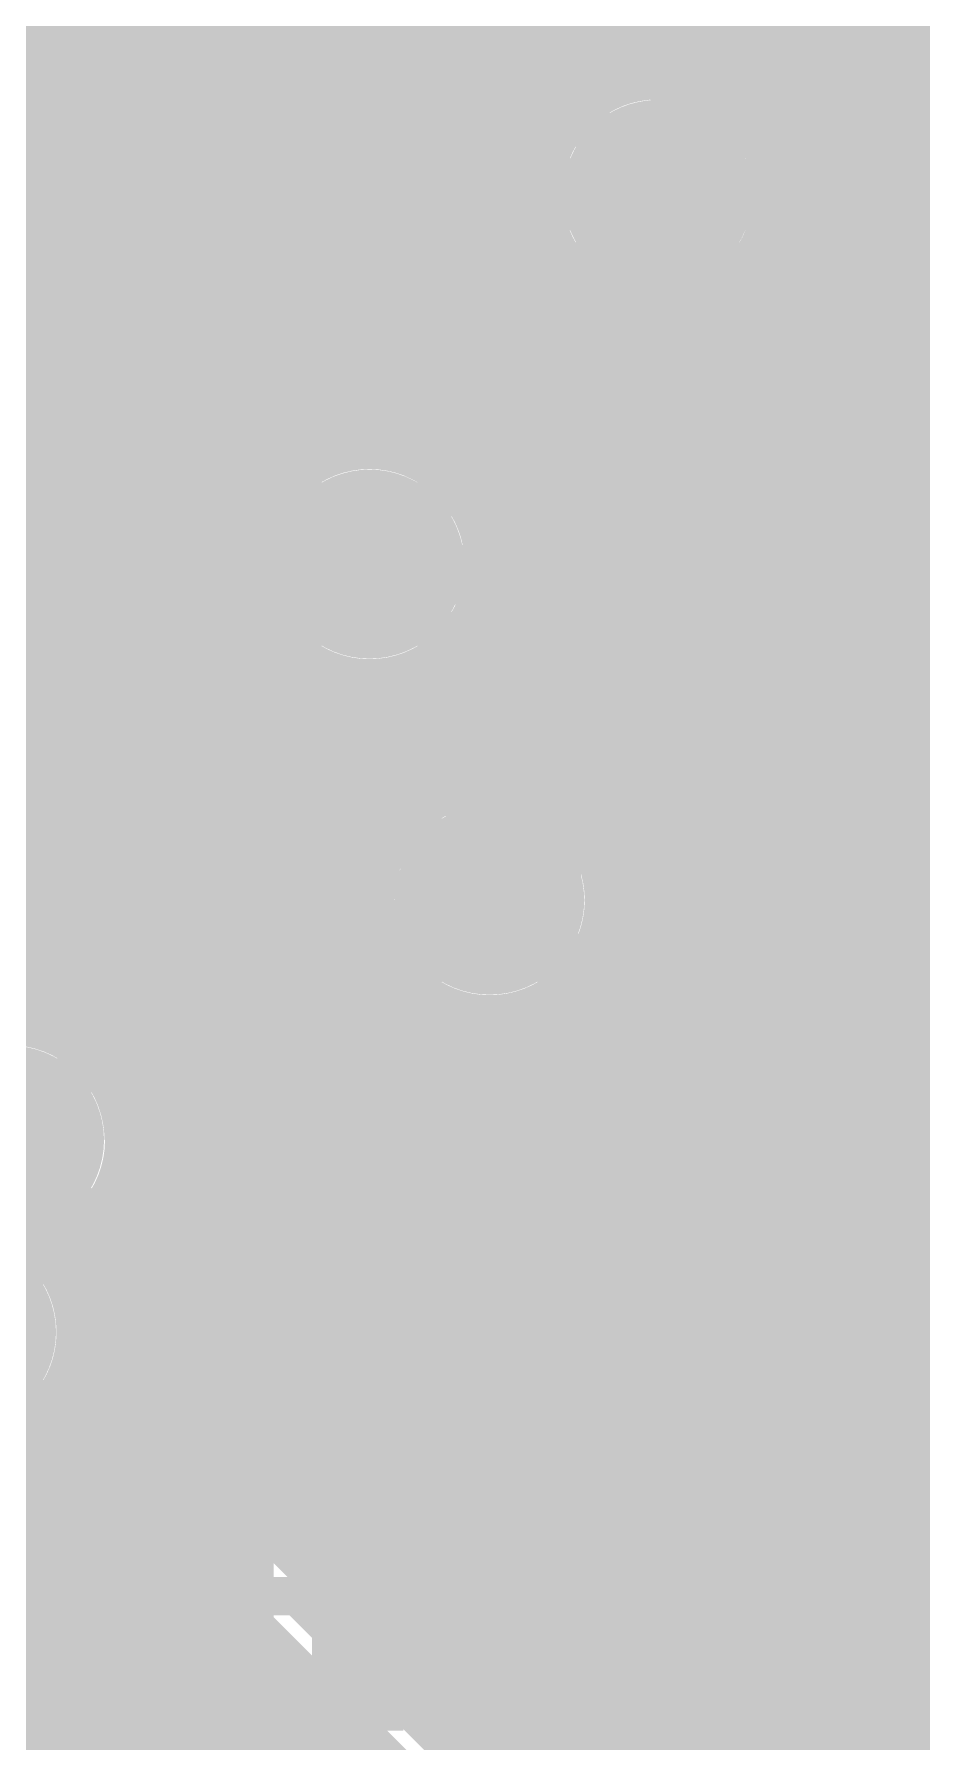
# Model space of a CAD drawing. Extents: x -4 to 136, y -50 to 40.
# Drawn here: x 66.81 to 71.5, y 1.26 to 10.3 of the extents above; entities that cross this region are included whole.
import ezdxf

# ---------------------------------------------------------------- set-up
doc = ezdxf.new("R2010")
doc.units = 0
doc.header["$MEASUREMENT"] = 0
doc.layers.get('0').update_dxf_attribs({"linetype": 'CONTINUOUS'})
for name, color, linetype in [('25-335-0_BOT', 7, 'CONTINUOUS'), ('25-335-0_DRD', 7, 'CONTINUOUS'), ('25-335-0_GND', 6, 'CONTINUOUS'), ('25-335-0_IN1', 4, 'CONTINUOUS'), ('25-335-0_SMT', 5, 'CONTINUOUS'), ('25-335-0_SPT', 10, 'CONTINUOUS'), ('25-335-0_SST', 9, 'CONTINUOUS'), ('25-335-0_TOP', 12, 'CONTINUOUS'), ('THRUHOLE_TAP', 15, 'CONTINUOUS')]:
    doc.layers.add(name, color=color, linetype=linetype)

# ---------------------------------------------------------------- blocks, each defined once
blk = doc.blocks.new('ROUND_40')
at = {"const_width": 0.29972}
blk.add_lwpolyline([(-0.14986, 0, 1), (0.14986, 0, 1)], format="xyb", close=True, dxfattribs=at)
blk = doc.blocks.new('ROUND_60')
at = {"const_width": 0.50038}
blk.add_lwpolyline([(-0.25019, 0, 1), (0.25019, 0, 1)], format="xyb", close=True, dxfattribs=at)
blk = doc.blocks.new('ROUND_62')
at = {"const_width": 0.50038}
blk.add_lwpolyline([(-0.25019, 0, 1), (0.25019, 0, 1)], format="xyb", close=True, dxfattribs=at)
blk = doc.blocks.new('ROUND_63')
at = {"const_width": 0.0635}
blk.add_lwpolyline([(-0.03175, 0, 1), (0.03175, 0, 1)], format="xyb", close=True, dxfattribs=at)
blk = doc.blocks.new('RECTANGLE_2')
blk.add_solid([(0.4826, 0.4064), (0.4826, -0.4064), (-0.4826, 0.4064), (-0.4826, -0.4064)])
blk = doc.blocks.new('RECTANGLE_17')
blk.add_solid([(0.508, 0.635), (0.508, -0.635), (-0.508, 0.635), (-0.508, -0.635)])
blk = doc.blocks.new('ROUND_23')
at = {"const_width": 0.10033}
blk.add_lwpolyline([(-0.050164, 0, 1), (0.050164, 0, 1)], format="xyb", close=True, dxfattribs=at)

msp = doc.modelspace()

# ---------------------------------------------------------------- linework, layer by layer
at = {"layer": '25-335-0_BOT'}
for points, const_width in [([(70.104, 9.4488), (70.485, 9.8298), (70.485, 24.13)], 0.381), ([(67.8942, 17.9832), (67.8942, 2.5654)], 0.254), ([(68.1228, 17.9832), (68.1228, 7.9248)], 0.254), ([(68.3514, 17.9832), (68.3514, 8.07974)], 0.254), ([(68.58, 17.9832), (68.58, 8.12292)], 0.254), ([(69.9516, 17.82826), (69.9516, 10.0584)], 0.254), ([(69.9643, 17.83334), (69.9643, 10.06348)], 0.254), ([(66.7512, 15.16126), (66.7512, 5.06984)], 0.254), ([(67.6656, 15.2146), (67.6656, 2.794)], 0.254), ([(66.9798, 15.0241), (66.9798, 4.99618)], 0.254), ([(67.2084, 14.99108), (67.2084, 4.78028)], 0.254), ([(67.437, 15.04442), (67.437, 3.0226)], 0.254), ([(71.0057, 14.02334), (71.0057, 9.8298)], 0.254), ([(71.0946, 13.99286), (71.0946, -0.09398)], 0.254), ([(71.3232, 13.91666), (71.3232, -2.7813)], 0.254), ([(71.5518, 13.68806), (71.5518, -2.7813)], 0.254), ([(69.215, 5.715), (69.215, 11.557)], 0.2032), ([(69.723, 11.18362), (69.723, 9.94918)], 0.254), ([(68.7832, 11.09726), (68.7832, 8.0899)], 0.254), ([(69.6468, 11.09726), (69.6468, 9.8806)], 0.254), ([(68.7832, 10.3886), (63.9826, 10.3886)], 0.254), ([(69.9643, 10.3886), (69.6468, 10.3886)], 0.254), ([(73.2282, 10.3886), (71.0057, 10.3886)], 0.254), ([(68.7832, 10.16), (63.87338, 10.16)], 0.254), ([(69.9643, 10.16), (69.6468, 10.16)], 0.254), ([(73.2282, 10.16), (71.0057, 10.16)], 0.254), ([(68.7832, 9.9314), (63.53048, 9.9314)], 0.254), ([(69.6976, 9.9314), (69.6468, 9.9314)], 0.254), ([(73.2282, 9.9314), (71.0057, 9.9314)], 0.254), ([(68.7832, 9.7028), (61.96584, 9.7028)], 0.254), ([(73.2282, 9.7028), (70.99046, 9.7028)], 0.254), ([(68.7832, 9.4742), (63.1698, 9.4742)], 0.254), ([(70.8533, 9.4615), (70.72122, 9.33196)], 0.254), ([(70.866, 9.4742), (70.866, 0.24638)], 0.254), ([(73.2282, 9.4742), (70.866, 9.4742)], 0.254), ([(68.7832, 9.2456), (63.32474, 9.2456)], 0.254), ([(73.2282, 9.2456), (70.7009, 9.2456)], 0.254), ([(70.6374, 9.11352), (70.6374, 0.3556)], 0.254), ([(68.7832, 9.017), (63.36792, 9.017)], 0.254), ([(69.6468, 9.01446), (69.6468, 6.1722)], 0.254), ([(73.2282, 9.017), (70.5612, 9.017)], 0.254), ([(69.723, 8.94588), (69.723, 6.08584)], 0.254), ([(69.9516, 8.83666), (69.9516, 0.49784)], 0.254), ([(70.1802, 8.82396), (70.1802, 0.29718)], 0.254), ([(70.4088, 8.89762), (70.4088, 0.37084)], 0.254), ([(68.7832, 8.7884), (63.32474, 8.7884)], 0.254), ([(73.2282, 8.7884), (69.6468, 8.7884)], 0.254), ([(68.7832, 8.5598), (63.1698, 8.5598)], 0.254), ([(73.2282, 8.5598), (69.6468, 8.5598)], 0.254), ([(68.7832, 8.3312), (60.2488, 8.3312)], 0.254), ([(73.2282, 8.3312), (69.6468, 8.3312)], 0.254), ([(68.41998, 8.1026), (60.2488, 8.1026)], 0.254), ([(68.7832, 8.1026), (68.73748, 8.1026)], 0.254), ([(73.2282, 8.1026), (69.6468, 8.1026)], 0.254), ([(68.07708, 7.874), (60.2488, 7.874)], 0.254), ([(73.2282, 7.874), (69.6468, 7.874)], 0.254), ([(67.96786, 7.6454), (60.2488, 7.6454)], 0.254), ([(73.2282, 7.6454), (69.6468, 7.6454)], 0.254), ([(67.95516, 7.4168), (60.3758, 7.4168)], 0.254), ([(73.2282, 7.4168), (69.6468, 7.4168)], 0.254), ([(68.02882, 7.1882), (60.6044, 7.1882)], 0.254), ([(73.2282, 7.1882), (69.6468, 7.1882)], 0.254), ([(68.1228, 7.05866), (68.1228, 2.3368)], 0.254), ([(68.24472, 6.9596), (60.81776, 6.9596)], 0.254), ([(73.2282, 6.9596), (69.6468, 6.9596)], 0.254), ([(68.3514, 6.90626), (68.3514, 2.1082)], 0.254), ([(68.58, 6.86308), (68.58, 1.8796)], 0.254), ([(68.7832, 6.8961), (68.7832, 6.1722)], 0.254), ([(68.7832, 6.731), (60.8838, 6.731)], 0.254), ([(73.08342, 6.731), (69.6468, 6.731)], 0.254), ([(68.7832, 6.5024), (64.47028, 6.5024)], 0.254), ([(73.03008, 6.5024), (69.6468, 6.5024)], 0.254), ([(68.7832, 6.2738), (64.68618, 6.2738)], 0.254), ([(73.0631, 6.2738), (69.6468, 6.2738)], 0.254), ([(68.67906, 6.0452), (64.75984, 6.0452)], 0.254), ([(73.20026, 6.0452), (69.75094, 6.0452)], 0.254), ([(68.5927, 5.8166), (64.7446, 5.8166)], 0.254), ([(73.8632, 5.8166), (69.8373, 5.8166)], 0.254), ([(68.59778, 5.588), (64.63538, 5.588)], 0.254), ([(73.8632, 5.588), (69.83222, 5.588)], 0.254), ([(68.6943, 5.3594), (64.29248, 5.3594)], 0.254), ([(69.723, 5.34162), (69.723, 0.7366)], 0.254), ([(73.8632, 5.3594), (69.7357, 5.3594)], 0.254), ([(68.8086, 5.2324), (68.8086, 1.651)], 0.254), ([(68.97878, 5.1308), (63.5508, 5.1308)], 0.254), ([(73.8632, 5.1308), (69.45122, 5.1308)], 0.254), ([(69.4944, 5.15112), (69.4944, 0.9652)], 0.254), ([(69.0372, 5.11048), (69.0372, 1.4224)], 0.254), ([(69.2658, 5.08762), (69.2658, 1.1938)], 0.254), ([(73.8632, 4.9022), (67.1068, 4.9022)], 0.254), ([(73.7743, 4.6736), (67.26174, 4.6736)], 0.254), ([(73.67778, 4.445), (67.30492, 4.445)], 0.254), ([(73.6727, 4.2164), (67.26174, 4.2164)], 0.254), ([(67.2084, 4.10972), (67.2084, 3.2512)], 0.254), ([(73.75906, 3.9878), (67.1068, 3.9878)], 0.254), ([(66.9798, 3.89382), (66.9798, 3.71856)], 0.254), ([(74.0029, 3.7592), (66.95694, 3.7592)], 0.254), ([(76.43876, 3.5306), (67.0433, 3.5306)], 0.254), ([(66.421, 3.429), (69.596, 0.254), (69.596, -1.524)], 0.2032), ([(67.05092, 3.40868), (69.89572, 0.56388)], 0.254), ([(76.25842, 3.302), (67.1576, 3.302)], 0.254), ([(76.14158, 3.0734), (67.3862, 3.0734)], 0.254), ([(66.43878, 2.79908), (68.55206, 0.6858)], 0.254), ([(76.073, 2.8448), (67.6148, 2.8448)], 0.254), ([(76.04252, 2.6162), (67.8434, 2.6162)], 0.254), ([(66.7512, 2.48666), (66.7512, 0.6858)], 0.254), ([(66.85026, 2.3876), (66.3067, 2.3876)], 0.254), ([(76.0476, 2.3876), (68.072, 2.3876)], 0.254), ([(66.9798, 2.25806), (66.9798, 0.6858)], 0.254), ([(67.07886, 2.159), (66.40322, 2.159)], 0.254), ([(76.09078, 2.159), (68.3006, 2.159)], 0.254), ([(67.2084, 2.02946), (67.2084, 0.6858)], 0.254), ([(67.30746, 1.9304), (66.4083, 1.9304)], 0.254), ([(76.17714, 1.9304), (68.5292, 1.9304)], 0.254), ([(67.437, 1.80086), (67.437, 0.6858)], 0.254), ([(67.53606, 1.7018), (66.32194, 1.7018)], 0.254), ([(76.31176, 1.7018), (68.7578, 1.7018)], 0.254), ([(67.6656, 1.57226), (67.6656, 0.6858)], 0.254), ([(67.76466, 1.4732), (66.07556, 1.4732)], 0.254), ([(76.5175, 1.4732), (68.9864, 1.4732)], 0.254), ([(67.8942, 1.34366), (67.8942, 0.6858)], 0.254), ([(67.99326, 1.2446), (63.52286, 1.2446)], 0.254), ([(76.86294, 1.2446), (69.215, 1.2446)], 0.254)]:
    msp.add_lwpolyline(points, dxfattribs=dict(at, const_width=const_width))
at = {"layer": '25-335-0_BOT', "const_width": 0.254}
for points in [[(69.9643, 10.06348, 0.1487031), (69.64572, 9.88162)], [(70.8533, 9.4615, 0.1989124), (71.00585, 9.8298)], [(70.8533, 9.4615, 0.1989124), (71.00585, 9.8298)], [(70.104, 8.81888, 0.3604217), (70.72122, 9.33196)], [(69.6468, 9.01446, 0.2055834), (70.104, 8.81818)], [(68.58, 8.12292, 0.4142136), (67.95008, 7.493)], [(68.7832, 8.0899, 0.0822145), (68.58, 8.12354)], [(67.95008, 7.493, 0.4142136), (68.58, 6.86308)], [(68.58, 6.86308, 0.082214), (68.783, 6.89668)], [(68.7832, 6.1722, 0.2063465), (68.58613, 5.715)], [(69.84492, 5.715, 0.2063464), (69.64752, 6.17296)], [(68.58508, 5.715, 0.4142136), (69.215, 5.08508)], [(69.215, 5.08508, 0.4142136), (69.84492, 5.715)], [(67.30492, 4.445, 0.4142136), (66.675, 5.07492)], [(66.88836, 3.85064, 0.316514), (67.30746, 4.445)], [(67.05092, 3.429, 0.1855917), (66.88871, 3.85096)]]:
    msp.add_lwpolyline(points, format="xyb", dxfattribs=at)
at = {"layer": '25-335-0_DRD', "const_width": 0.254}
for points in [[(69.469, 10.0838), (69.469, 8.8138)], [(70.739, 10.0838), (69.469, 10.0838)], [(70.739, 10.0838), (69.469, 8.8138)], [(70.739, 8.8138), (69.469, 10.0838)], [(70.739, 8.8138), (70.739, 10.0838)], [(69.469, 8.8138), (70.739, 8.8138)], [(67.945, 8.128), (67.945, 6.858)], [(69.215, 8.128), (67.945, 8.128)], [(69.215, 8.128), (67.945, 6.858)], [(69.215, 6.858), (67.945, 8.128)], [(69.215, 6.858), (69.215, 8.128)], [(67.945, 6.858), (67.945, 5.588)], [(69.215, 6.858), (67.945, 6.858)], [(69.215, 6.858), (67.945, 5.588)], [(69.215, 5.588), (67.945, 6.858)], [(67.945, 6.858), (69.215, 6.858)], [(67.945, 6.858), (67.945, 5.588)], [(69.215, 6.858), (67.945, 6.858)], [(69.215, 6.858), (67.945, 5.588)], [(69.215, 5.588), (67.945, 6.858)], [(69.215, 5.588), (69.215, 6.858)], [(69.215, 5.588), (69.215, 6.858)], [(68.58, 6.35), (68.58, 5.08)], [(69.85, 6.35), (68.58, 6.35)], [(69.85, 6.35), (68.58, 5.08)], [(69.85, 5.08), (68.58, 6.35)], [(69.85, 5.08), (69.85, 6.35)], [(67.945, 5.588), (69.215, 5.588)], [(67.945, 5.588), (69.215, 5.588)], [(67.31, 5.08), (66.04, 5.08)], [(67.31, 5.08), (66.04, 3.81)], [(67.31, 3.81), (66.04, 5.08)], [(67.31, 3.81), (67.31, 5.08)], [(68.58, 5.08), (69.85, 5.08)], [(67.056, 4.064), (65.786, 4.064)], [(67.056, 4.064), (65.786, 2.794)], [(67.056, 2.794), (65.786, 4.064)], [(67.056, 2.794), (67.056, 4.064)], [(66.04, 3.81), (67.31, 3.81)], [(65.786, 2.794), (67.056, 2.794)], [(70.104, 2.667), (70.104, 1.397)], [(71.374, 2.667), (70.104, 2.667)], [(71.374, 2.667), (70.104, 1.397)], [(71.374, 1.397), (70.104, 2.667)], [(71.374, 1.397), (71.374, 2.667)], [(70.104, 1.397), (71.374, 1.397)]]:
    msp.add_lwpolyline(points, dxfattribs=at)
at = {"layer": '25-335-0_IN1'}
for points, const_width in [([(66.7512, 12.0142), (66.7512, 9.9314)], 0.254), ([(66.9798, 12.0142), (66.9798, 9.7028)], 0.254), ([(67.2084, 12.0142), (67.2084, 9.4742)], 0.254), ([(67.437, 12.0142), (67.437, 9.2456)], 0.254), ([(67.6656, 12.0142), (67.6656, 9.017)], 0.254), ([(67.8942, 12.0142), (67.8942, 8.7884)], 0.254), ([(68.1228, 12.0142), (68.1228, 8.5598)], 0.254), ([(68.3514, 12.0142), (68.3514, 8.3312)], 0.254), ([(68.58, 12.0142), (68.58, 8.12292)], 0.254), ([(69.9516, 12.0142), (69.9516, 10.0584)], 0.254), ([(70.1802, 12.0142), (70.1802, 10.07364)], 0.254), ([(70.4088, 12.0142), (70.4088, 9.99998)], 0.254), ([(70.6374, 12.0142), (70.6374, 9.78408)], 0.254), ([(70.866, 12.0142), (70.866, 5.5118)], 0.254), ([(71.0946, 12.0142), (71.0946, 5.5118)], 0.254), ([(71.3232, 12.0142), (71.3232, 5.5118)], 0.254), ([(71.5518, 12.0142), (71.5518, 5.5118)], 0.254), ([(69.723, 11.18362), (69.723, 9.94918)], 0.254), ([(68.8086, 11.0744), (68.8086, 8.07974)], 0.254), ([(69.4944, 10.99312), (69.4944, 9.60628)], 0.254), ([(69.0372, 10.95248), (69.0372, 7.9248)], 0.254), ([(69.2658, 10.92962), (69.2658, 6.34238)], 0.254), ([(65.8368, 10.8458), (68.55968, 8.12292)], 0.254), ([(68.58, 7.493), (65.532, 10.541), (63.373, 10.541)], 0.2032), ([(74.6252, 10.3886), (66.294, 10.3886)], 0.254), ([(65.35166, 10.1092), (67.95008, 7.51078)], 0.254), ([(74.6252, 10.16), (66.5226, 10.16)], 0.254), ([(69.6976, 9.9314), (66.7512, 9.9314)], 0.254), ([(74.5744, 9.9314), (70.50786, 9.9314)], 0.254), ([(69.52742, 9.7028), (66.9798, 9.7028)], 0.254), ([(74.45248, 9.7028), (70.68058, 9.7028)], 0.254), ([(69.47408, 9.4742), (67.2084, 9.4742)], 0.254), ([(74.42962, 9.4742), (70.73392, 9.4742)], 0.254), ([(69.4944, 9.28878), (69.4944, 6.27888)], 0.254), ([(69.5071, 9.2456), (67.437, 9.2456)], 0.254), ([(74.49312, 9.2456), (70.7009, 9.2456)], 0.254), ([(70.6374, 9.11352), (70.6374, 5.5118)], 0.254), ([(69.64426, 9.017), (67.6656, 9.017)], 0.254), ([(74.6252, 9.017), (70.5612, 9.017)], 0.254), ([(69.723, 8.94588), (69.723, 6.08584)], 0.254), ([(69.9516, 8.83666), (69.9516, 5.5118)], 0.254), ([(70.1802, 8.82396), (70.1802, 5.5118)], 0.254), ([(70.4088, 8.89762), (70.4088, 5.5118)], 0.254), ([(74.6252, 8.7884), (67.8942, 8.7884)], 0.254), ([(66.7512, 8.70966), (66.7512, 5.1308)], 0.254), ([(66.90106, 8.5598), (63.1698, 8.5598)], 0.254), ([(74.6252, 8.5598), (68.1228, 8.5598)], 0.254), ([(66.9798, 8.48106), (66.9798, 5.3594)], 0.254), ([(67.12966, 8.3312), (62.5348, 8.3312)], 0.254), ([(74.6252, 8.3312), (68.3514, 8.3312)], 0.254), ([(67.2084, 8.25246), (67.2084, 5.4991)], 0.254), ([(67.35826, 8.1026), (62.611, 8.1026)], 0.254), ([(68.58, 8.12292), (68.55969, 8.12259)], 0.254), ([(74.5363, 8.1026), (68.73748, 8.1026)], 0.254), ([(67.437, 8.02386), (67.437, 5.5118)], 0.254), ([(67.58686, 7.874), (62.8396, 7.874)], 0.254), ([(74.43978, 7.874), (69.08038, 7.874)], 0.254), ([(67.6656, 7.79526), (67.6656, 5.5118)], 0.254), ([(67.81546, 7.6454), (63.0682, 7.6454)], 0.254), ([(74.4347, 7.6454), (69.1896, 7.6454)], 0.254), ([(67.8942, 7.56666), (67.8942, 5.5118)], 0.254), ([(81.915, 7.493), (82.296, 7.112), (82.296, 5.588), (81.788, 5.08), (67.31, 5.08), (66.675, 4.445)], 0.2032), ([(67.95008, 7.51078), (67.94983, 7.493)], 0.254), ([(67.95516, 7.4168), (63.2968, 7.4168)], 0.254), ([(74.52106, 7.4168), (69.20484, 7.4168)], 0.254), ([(68.02882, 7.1882), (63.5254, 7.1882)], 0.254), ([(74.7649, 7.1882), (69.13118, 7.1882)], 0.254), ([(68.1228, 7.05866), (68.1228, 5.5118)], 0.254), ([(69.0372, 7.05866), (69.0372, 6.31952)], 0.254), ([(68.24472, 6.9596), (63.754, 6.9596)], 0.254), ([(73.2536, 6.9596), (68.91528, 6.9596)], 0.254), ([(68.3514, 6.90626), (68.3514, 5.5118)], 0.254), ([(68.58, 6.86308), (68.58, 5.5118)], 0.254), ([(68.8086, 6.90626), (68.8086, 6.19506)], 0.254), ([(73.08342, 6.731), (63.9826, 6.731)], 0.254), ([(73.03008, 6.5024), (64.47028, 6.5024)], 0.254), ([(68.9229, 6.2738), (64.68618, 6.2738)], 0.254), ([(73.0631, 6.2738), (69.50456, 6.2738)], 0.254), ([(68.67906, 6.0452), (64.75984, 6.0452)], 0.254), ([(73.20026, 6.0452), (69.75094, 6.0452)], 0.254), ([(68.5927, 5.8166), (64.7446, 5.8166)], 0.254), ([(81.8642, 5.8166), (69.8373, 5.8166)], 0.254), ([(68.59778, 5.588), (64.63538, 5.588)], 0.254), ([(81.68386, 5.588), (69.83222, 5.588)], 0.254), ([(68.6181, 5.5118), (67.31, 5.5118)], 0.254), ([(81.60766, 5.5118), (69.8119, 5.5118)], 0.254), ([(66.97726, 5.3594), (64.5668, 5.3594)], 0.254), ([(67.0052, 5.3848), (66.69278, 5.07492)], 0.254), ([(66.74866, 5.1308), (64.5668, 5.1308)], 0.254), ([(67.4878, 4.6482), (67.30492, 4.46278)], 0.254), ([(67.437, 4.59486), (67.437, 2.4638)], 0.254), ([(73.75906, 4.6482), (67.4878, 4.6482)], 0.254), ([(67.6656, 4.6482), (67.6656, 2.4638)], 0.254), ([(67.8942, 4.6482), (67.8942, 2.4638)], 0.254), ([(68.1228, 4.6482), (68.1228, 2.4638)], 0.254), ([(68.3514, 4.6482), (68.3514, 2.43586)], 0.254), ([(68.58, 4.6482), (68.58, 2.2606)], 0.254), ([(68.8086, 4.6482), (68.8086, 2.032)], 0.254), ([(69.0372, 4.6482), (69.0372, 1.8034)], 0.254), ([(69.2658, 4.6482), (69.2658, 1.5748)], 0.254), ([(69.4944, 4.6482), (69.4944, 1.3462)], 0.254), ([(69.723, 4.6482), (69.723, 1.1176)], 0.254), ([(69.9516, 4.6482), (69.9516, 0.889)], 0.254), ([(70.1802, 4.6482), (70.1802, 0.6604)], 0.254), ([(70.4088, 4.6482), (70.4088, 0.4318)], 0.254), ([(70.6374, 4.6482), (70.6374, 0.3556)], 0.254), ([(70.866, 4.6482), (70.866, 0.24638)], 0.254), ([(71.0946, 4.6482), (71.0946, -0.09398)], 0.254), ([(71.3232, 4.6482), (71.3232, -3.556)], 0.254), ([(71.5518, 4.6482), (71.5518, -3.556)], 0.254), ([(73.67778, 4.445), (67.30492, 4.445)], 0.254), ([(73.6727, 4.2164), (67.26174, 4.2164)], 0.254), ([(67.2084, 4.10972), (67.2084, 2.4638)], 0.254), ([(73.75906, 3.9878), (67.1068, 3.9878)], 0.254), ([(66.9798, 3.89382), (66.9798, 3.71856)], 0.254), ([(74.0029, 3.7592), (66.95694, 3.7592)], 0.254), ([(76.43876, 3.5306), (67.0433, 3.5306)], 0.254), ([(76.25842, 3.302), (67.03822, 3.302)], 0.254), ([(66.9798, 3.1369), (66.9798, 2.4638)], 0.254), ([(76.14158, 3.0734), (66.9417, 3.0734)], 0.254), ([(66.7512, 2.89306), (66.7512, 2.4638)], 0.254), ([(76.073, 2.8448), (66.65722, 2.8448)], 0.254), ([(76.04252, 2.6162), (66.02222, 2.6162)], 0.254), ([(68.199, 2.4638), (66.2432, 2.4638)], 0.254), ([(76.0476, 2.3876), (68.44284, 2.3876)], 0.254), ([(68.5038, 2.3368), (70.46468, 0.37592)], 0.254), ([(76.09078, 2.159), (68.6816, 2.159)], 0.254), ([(70.485, -0.254), (68.199, 2.032), (65.786, 2.032)], 0.2032), ([(76.17714, 1.9304), (68.9102, 1.9304)], 0.254), ([(76.31176, 1.7018), (69.1388, 1.7018)], 0.254), ([(68.01866, 1.6002), (66.2432, 1.6002)], 0.254), ([(66.7512, 1.6002), (66.7512, 0.04572)], 0.254), ([(66.9798, 1.6002), (66.9798, 0.12192)], 0.254), ([(67.2084, 1.6002), (67.2084, 0.15494)], 0.254), ([(67.437, 1.6002), (67.437, 0.15494)], 0.254), ([(67.6656, 1.6002), (67.6656, 0.1143)], 0.254), ([(67.8942, 1.6002), (67.8942, 0.03556)], 0.254), ([(68.01866, 1.6002), (68.99148, 0.62992)], 0.254), ([(68.14566, 1.4732), (66.07556, 1.4732)], 0.254), ([(68.1228, 1.49606), (68.1228, -0.09398)], 0.254), ([(76.5175, 1.4732), (69.3674, 1.4732)], 0.254), ([(68.37426, 1.2446), (65.405, 1.2446)], 0.254), ([(68.3514, 1.26746), (68.3514, 0.15748)], 0.254), ([(76.86294, 1.2446), (69.596, 1.2446)], 0.254)]:
    msp.add_lwpolyline(points, dxfattribs=dict(at, const_width=const_width))
at = {"layer": '25-335-0_IN1', "const_width": 0.254}
for points in [[(70.104, 10.07872, 0.4142136), (69.47408, 9.4488)], [(70.73392, 9.4488, 0.4142136), (70.104, 10.07872)], [(69.47408, 9.4488, 0.4142136), (70.104, 8.81888)], [(70.104, 8.81888, 0.4142136), (70.73392, 9.4488)], [(69.20992, 7.493, 0.4142136), (68.58, 8.12292)], [(67.95008, 7.493, 0.4142136), (68.58, 6.86308)], [(68.58, 6.86308, 0.4142136), (69.20992, 7.493)], [(69.215, 6.34492, 0.4142136), (68.58508, 5.715)], [(69.84492, 5.715, 0.4142136), (69.215, 6.34492)], [(68.58508, 5.715, 0.0822148), (68.61868, 5.512)], [(69.8119, 5.5118, 0.0822145), (69.84554, 5.715)], [(67.31, 5.5118, 0.1989132), (67.00467, 5.38533)], [(66.88836, 3.85064, 0.316514), (67.30746, 4.445)], [(67.05092, 3.429, 0.1855917), (66.88871, 3.85096)], [(66.421, 2.79908, 0.4142136), (67.05092, 3.429)], [(68.5038, 2.3368, 0.1989124), (68.199, 2.46305)], [(68.5038, 2.3368, 0.1989124), (68.199, 2.46305)]]:
    msp.add_lwpolyline(points, format="xyb", dxfattribs=at)
at = {"layer": '25-335-0_SST', "const_width": 0.1524}
for points in [[(66.4845, 11.6205), (66.4845, 8.6995), (68.1228, 8.6995), (68.1228, 11.6205), (66.4845, 11.6205)], [(70.9295, 11.6205), (70.9295, 8.6995), (72.5678, 8.6995), (72.5678, 11.6205), (70.9295, 11.6205)], [(69.7484, 9.78916), (69.7484, 10.26414), (70.42658, 9.78916), (70.59676, 9.78916), (70.7644, 9.85012), (70.7644, 10.20572), (70.59676, 10.26414)], [(70.2564, 9.01192), (70.42658, 8.95096), (70.59676, 8.95096), (70.7644, 9.01192), (70.7644, 9.36752), (70.59676, 9.42594), (70.42658, 9.42594), (70.2564, 9.36752), (70.2564, 9.01192), (70.08876, 8.95096), (69.91858, 8.95096), (69.7484, 9.01192), (69.7484, 9.36752), (69.91858, 9.42594), (70.08876, 9.42594), (70.2564, 9.36752)], [(68.1355, 5.5245), (68.1355, 8.4455), (66.4972, 8.4455), (66.4972, 5.5245), (68.1355, 5.5245)], [(70.9295, 8.4455), (70.9295, 5.5245), (72.5678, 5.5245), (72.5678, 8.4455), (70.9295, 8.4455)], [(70.1294, 7.92734), (70.1294, 7.57174), (70.29958, 7.45236), (70.46976, 7.45236), (70.6374, 7.57174), (70.6374, 7.92734), (69.6214, 7.92734)], [(68.89242, 7.82828), (68.89242, 7.47268), (69.06006, 7.3533), (69.23024, 7.3533), (69.40042, 7.47268), (69.40042, 7.82828), (68.38442, 7.82828)], [(70.1294, 7.63016), (69.6214, 7.45236)], [(68.89242, 7.5311), (68.38442, 7.3533)], [(69.79158, 7.08914), (69.6214, 6.96976), (69.6214, 6.73354), (69.79158, 6.61416), (69.96176, 6.61416), (70.29958, 6.85292), (70.6374, 6.61416), (70.6374, 7.08914)], [(68.38442, 6.63448), (68.38442, 6.8707)], [(68.38442, 6.75386), (69.40042, 6.75386), (69.23024, 6.8707)], [(68.55206, 6.27126), (68.38442, 6.2103), (68.38442, 5.8547), (68.55206, 5.79628), (68.89242, 5.79628), (69.06006, 5.91566), (69.06006, 6.27126), (69.40042, 6.27126), (69.40042, 5.79628)], [(69.6214, 5.77596), (69.6214, 6.25094), (70.29958, 5.77596), (70.46976, 5.77596), (70.6374, 5.83692), (70.6374, 6.19252), (70.46976, 6.25094)], [(66.548, 0.889), (70.612, 0.889), (70.612, 5.461), (68.834, 5.461), (68.58, 5.207), (68.326, 5.461), (66.548, 5.461), (66.548, 0.889)], [(70.993, 0.889), (75.057, 0.889), (75.057, 5.461), (73.279, 5.461), (73.025, 5.207), (72.771, 5.461), (70.993, 5.461), (70.993, 0.889)]]:
    msp.add_lwpolyline(points, dxfattribs=at)
at = {"layer": '25-335-0_TOP'}
for points, const_width in [([(103.378, 6.604), (102.616, 7.366), (98.679, 7.366), (97.536, 8.509), (96.393, 8.509), (94.742, 10.16), (66.167, 10.16), (65.659, 10.668), (65.659, 12.319), (65.278, 12.7), (62.611, 12.7), (62.23, 13.081), (60.706, 13.081), (60.452, 12.827), (53.34, 12.827), (53.086, 13.081)], 0.2032), ([(67.31, 7.6962), (67.1322, 7.6962), (66.421, 6.985), (64.643, 6.985), (63.754, 7.874), (62.23, 7.874), (61.976, 7.62), (61.976, 7.366), (61.722, 7.112), (60.198, 7.112), (59.817, 7.493), (59.817, 8.509), (59.436, 8.89), (52.197, 8.89), (51.054, 10.033), (39.624, 10.033), (38.735, 10.922), (23.114, 10.922), (21.463, 9.271), (16.129, 9.271), (15.494, 9.906), (12.954, 9.906), (12.446, 9.398)], 0.2032), ([(67.31, 9.4488), (70.104, 9.4488)], 0.381), ([(71.755, 9.4488), (70.104, 9.4488), (67.31, 9.4488)], 0.381), ([(62.738, 9.017), (66.294, 9.017), (66.802, 8.509), (78.0542, 8.509), (78.8162, 7.747), (78.867, 7.747), (78.9178, 7.6962), (80.01, 7.6962)], 0.2032), ([(70.9422, 8.0772), (68.81622, 8.0772)], 0.254), ([(69.0372, 8.0772), (69.0372, 7.9248)], 0.254), ([(69.2658, 8.0772), (69.2658, 7.88416)], 0.254), ([(69.4944, 8.0772), (69.4944, 7.69112)], 0.254), ([(69.723, 8.0772), (69.723, 7.46252)], 0.254), ([(69.9516, 8.0772), (69.9516, 7.23392)], 0.254), ([(70.1802, 8.0772), (70.1802, 7.00532)], 0.254), ([(70.4088, 8.0772), (70.4088, 6.77672)], 0.254), ([(70.6374, 8.0772), (70.6374, 6.7056)], 0.254), ([(70.866, 8.0772), (70.866, 6.7056)], 0.254), ([(70.9422, 8.0772), (70.9422, 7.0104)], 0.254), ([(69.08292, 7.9248), (69.0372, 7.9248)], 0.254), ([(70.9422, 7.874), (69.28612, 7.874)], 0.254), ([(69.38772, 7.7978), (70.47992, 6.7056)], 0.254), ([(67.31, 7.6962), (67.1322, 7.6962), (66.421, 6.985), (66.421, 5.715), (67.564, 4.572), (67.564, 2.032)], 0.2032), ([(70.9422, 7.6454), (69.54012, 7.6454)], 0.254), ([(70.9422, 7.6962), (71.755, 7.6962)], 0.254), ([(71.755, 6.2738), (70.30212, 6.2738), (69.08292, 7.493), (68.58, 7.493)], 0.2032), ([(70.9422, 7.4168), (69.76872, 7.4168)], 0.254), ([(70.9422, 7.1882), (69.99732, 7.1882)], 0.254), ([(68.1228, 7.05866), (68.1228, 5.2832)], 0.254), ([(68.1228, 7.05866), (68.1228, 7.0104)], 0.254), ([(68.1228, 6.9596), (68.1228, 5.5372)], 0.254), ([(68.24472, 6.9596), (68.1228, 6.9596)], 0.254), ([(69.00418, 6.9596), (68.91528, 6.9596)], 0.254), ([(68.96862, 6.9977), (69.9897, 5.97408)], 0.254), ([(69.0372, 6.92658), (69.0372, 6.31952)], 0.254), ([(70.9422, 6.9596), (70.22592, 6.9596)], 0.254), ([(70.9422, 7.0104), (70.9422, 6.9596)], 0.254), ([(70.9422, 6.9596), (70.9422, 6.7056)], 0.254), ([(68.3514, 6.90626), (68.3514, 5.461)], 0.254), ([(68.58, 6.86308), (68.58, 5.6896)], 0.254), ([(68.8086, 6.90626), (68.8086, 6.19506)], 0.254), ([(69.23278, 6.731), (68.1228, 6.731)], 0.254), ([(69.2658, 6.69798), (69.2658, 6.34238)], 0.254), ([(70.9422, 6.731), (70.45452, 6.731)], 0.254), ([(70.9422, 6.7056), (70.47992, 6.7056)], 0.254), ([(69.46138, 6.5024), (68.1228, 6.5024)], 0.254), ([(69.4944, 6.46938), (69.4944, 6.27888)], 0.254), ([(68.1228, 6.2738), (67.31, 6.2738)], 0.254), ([(68.58, 6.223), (68.5292, 6.2738), (67.31, 6.2738)], 0.2032), ([(67.31, 6.2738), (68.5292, 6.2738), (68.58, 6.223)], 0.2032), ([(68.9229, 6.2738), (68.1228, 6.2738)], 0.254), ([(69.68998, 6.2738), (69.50456, 6.2738)], 0.254), ([(69.723, 6.24078), (69.723, 6.08584)], 0.254), ([(49.53, 3.81), (51.689, 3.81), (52.324, 3.175), (54.102, 3.175), (54.356, 2.921), (57.277, 2.921), (57.912, 2.286), (59.055, 2.286), (59.309, 2.54), (65.151, 2.54), (65.405, 2.794), (66.167, 2.794), (66.675, 2.286), (66.675, 1.27), (66.929, 1.016), (75.057, 1.016), (75.438, 1.397), (75.438, 3.175), (77.724, 5.461), (90.17, 5.461), (90.805, 6.096), (94.869, 6.096), (95.123, 5.842), (99.822, 5.842)], 0.2032), ([(68.67906, 6.0452), (68.1228, 6.0452)], 0.254), ([(69.91858, 6.0452), (69.75094, 6.0452)], 0.254), ([(69.9516, 6.01218), (69.9516, 2.9972)], 0.254), ([(70.1802, 5.85978), (70.1802, 2.9972)], 0.254), ([(70.9422, 5.842), (70.30212, 5.842)], 0.254), ([(70.4088, 5.842), (70.4088, 2.9972)], 0.254), ([(70.6374, 5.842), (70.6374, 1.4478)], 0.254), ([(70.866, 5.842), (70.866, 1.4478)], 0.254), ([(70.9422, 5.842), (70.9422, 5.5372)], 0.254), ([(68.5927, 5.8166), (68.1228, 5.8166)], 0.254), ([(70.9422, 5.8166), (69.8373, 5.8166)], 0.254), ([(68.58508, 5.69468), (68.28028, 5.38988)], 0.254), ([(68.58508, 5.715), (68.5854, 5.69469)], 0.254), ([(68.58, 4.318), (68.58, 5.08), (69.215, 5.715)], 0.2032), ([(68.47586, 5.588), (68.1228, 5.588)], 0.254), ([(70.9422, 5.588), (69.83222, 5.588)], 0.254), ([(68.1228, 5.5372), (67.2084, 5.5372)], 0.254), ([(67.2084, 5.5372), (67.7418, 5.0038)], 0.254), ([(67.437, 5.5372), (67.437, 5.3086)], 0.254), ([(67.6656, 5.5372), (67.6656, 5.08)], 0.254), ([(67.8942, 5.5372), (67.8942, 5.2832)], 0.254), ([(71.3232, 5.5372), (70.9422, 5.5372)], 0.254), ([(71.0946, 5.5372), (71.0946, 1.4478)], 0.254), ([(71.3232, 5.5372), (71.3232, 2.9972)], 0.254), ([(71.3232, 5.5372), (71.3232, 2.9972)], 0.254), ([(68.2498, 5.3594), (67.3862, 5.3594)], 0.254), ([(69.723, 5.34162), (69.723, 2.9972)], 0.254), ([(71.3232, 5.3594), (69.7357, 5.3594)], 0.254), ([(68.199, 5.2832), (67.7418, 5.2832)], 0.254), ([(67.7418, 5.2832), (67.7418, 5.0038)], 0.254), ([(67.7418, 5.1308), (67.6148, 5.1308)], 0.254), ([(69.4182, 5.1181), (69.4182, 3.3528)], 0.254), ([(71.3232, 5.1308), (69.45122, 5.1308)], 0.254), ([(69.4944, 5.15112), (69.4944, 2.9972)], 0.254), ([(71.3232, 4.9022), (69.4182, 4.9022)], 0.254), ([(71.3232, 4.6736), (69.4182, 4.6736)], 0.254), ([(71.3232, 4.445), (69.4182, 4.445)], 0.254), ([(71.3232, 4.2164), (69.4182, 4.2164)], 0.254), ([(71.3232, 3.9878), (69.4182, 3.9878)], 0.254), ([(71.3232, 3.7592), (69.4182, 3.7592)], 0.254), ([(71.3232, 3.5306), (69.4182, 3.5306)], 0.254), ([(67.9958, 3.3528), (67.9958, 2.9972)], 0.254), ([(69.4182, 3.3528), (67.9958, 3.3528)], 0.254), ([(68.1228, 3.3528), (68.1228, 2.9972)], 0.254), ([(68.3514, 3.3528), (68.3514, 2.9972)], 0.254), ([(68.58, 3.3528), (68.58, 1.4478)], 0.254), ([(68.8086, 3.3528), (68.8086, 2.9972)], 0.254), ([(69.0372, 3.3528), (69.0372, 2.9972)], 0.254), ([(69.2658, 3.3528), (69.2658, 2.9972)], 0.254), ([(71.3232, 3.302), (67.9958, 3.302)], 0.254), ([(71.3232, 3.0734), (67.9958, 3.0734)], 0.254), ([(68.4022, 2.9972), (67.9958, 2.9972)], 0.254), ([(68.4022, 2.9972), (68.4022, 1.4478)], 0.254), ([(70.4342, 2.9972), (68.7578, 2.9972)], 0.254), ([(68.7578, 2.9972), (68.7578, 1.4478)], 0.254), ([(69.596, 2.9972), (69.596, 2.032)], 0.254), ([(70.4342, 2.9972), (70.4342, 1.4478)], 0.254), ([(71.1708, 2.9972), (71.1708, 1.4478)], 0.254), ([(71.3232, 2.9972), (71.1708, 2.9972)], 0.254), ([(68.7578, 2.8448), (68.4022, 2.8448)], 0.254), ([(71.1708, 2.8448), (70.4342, 2.8448)], 0.254), ([(68.7578, 2.6162), (68.4022, 2.6162)], 0.254), ([(71.1708, 2.6162), (70.4342, 2.6162)], 0.254), ([(68.7578, 2.3876), (68.4022, 2.3876)], 0.254), ([(71.1708, 2.3876), (70.4342, 2.3876)], 0.254), ([(68.7578, 2.159), (68.4022, 2.159)], 0.254), ([(71.1708, 2.159), (70.4342, 2.159)], 0.254), ([(68.7578, 2.032), (69.596, 2.032)], 0.254), ([(70.4342, 2.032), (69.596, 2.032)], 0.254), ([(69.596, 2.032), (70.739, 2.032)], 0.2032), ([(68.7578, 1.9304), (68.4022, 1.9304)], 0.254), ([(71.1708, 1.9304), (70.4342, 1.9304)], 0.254), ([(68.7578, 1.7018), (68.4022, 1.7018)], 0.254), ([(71.1708, 1.7018), (70.4342, 1.7018)], 0.254), ([(68.7578, 1.4732), (68.4022, 1.4732)], 0.254), ([(68.7578, 1.4478), (68.4022, 1.4478)], 0.254), ([(71.1708, 1.4732), (70.4342, 1.4732)], 0.254), ([(71.1708, 1.4478), (70.4342, 1.4478)], 0.254)]:
    msp.add_lwpolyline(points, dxfattribs=dict(at, const_width=const_width))
at = {"layer": '25-335-0_TOP', "const_width": 0.254}
for points in [[(69.0372, 7.9248, 0.1078439), (68.81574, 8.07602)], [(69.38772, 7.7978, 0.1989124), (69.08292, 7.92405)], [(69.38772, 7.7978, 0.1989124), (69.08292, 7.92405)], [(68.1228, 7.05866, 0.2055834), (68.58, 6.86238)], [(68.58, 6.86308, 0.1678729), (68.96884, 6.99742)], [(69.215, 6.34492, 0.4142136), (68.58508, 5.715)], [(69.84492, 5.715, 0.4142136), (69.215, 6.34492)], [(69.99732, 5.969, 0.1989124), (70.30212, 5.84275)], [(69.4182, 5.1181, 0.3210657), (69.84492, 5.715)], [(68.2752, 5.3848, 0.0739948), (68.19966, 5.28285)], [(68.2752, 5.3848, 0.0739948), (68.19966, 5.28285)]]:
    msp.add_lwpolyline(points, format="xyb", dxfattribs=at)

# ---------------------------------------------------------------- block references
at = {"layer": '25-335-0_BOT'}
for p in [(70.104, 9.4488), (68.58, 7.493), (68.58, 6.223), (69.215, 5.715), (66.675, 4.445), (70.739, 2.032)]:
    msp.add_blockref('ROUND_40', p, dxfattribs=at)
at = {"layer": '25-335-0_GND'}
for name, p in [('ROUND_62', (70.104, 9.4488)), ('ROUND_60', (68.58, 7.493)), ('ROUND_63', (68.58, 6.223)), ('ROUND_60', (69.215, 5.715)), ('ROUND_60', (66.675, 4.445)), ('ROUND_60', (66.421, 3.429)), ('ROUND_63', (70.739, 2.032))]:
    msp.add_blockref(name, p, dxfattribs=at)
at = {"layer": '25-335-0_IN1'}
for p in [(70.104, 9.4488), (68.58, 7.493), (68.58, 6.223), (69.215, 5.715), (66.675, 4.445), (70.739, 2.032)]:
    msp.add_blockref('ROUND_40', p, dxfattribs=at)
at = {"layer": '25-335-0_SMT'}
for name, p in [('RECTANGLE_2', (67.31, 9.4488)), ('RECTANGLE_2', (71.755, 9.4488)), ('RECTANGLE_2', (67.31, 7.6962)), ('RECTANGLE_2', (71.755, 7.6962)), ('RECTANGLE_2', (67.31, 6.2738)), ('RECTANGLE_2', (71.755, 6.2738)), ('RECTANGLE_17', (68.58, 4.318)), ('RECTANGLE_17', (67.564, 2.032)), ('RECTANGLE_17', (69.596, 2.032)), ('RECTANGLE_17', (72.009, 2.032))]:
    msp.add_blockref(name, p, dxfattribs=at)
at = {"layer": '25-335-0_SPT'}
for name, p in [('RECTANGLE_2', (67.31, 9.4488)), ('RECTANGLE_2', (71.755, 9.4488)), ('RECTANGLE_2', (67.31, 7.6962)), ('RECTANGLE_2', (71.755, 7.6962)), ('RECTANGLE_2', (67.31, 6.2738)), ('RECTANGLE_2', (71.755, 6.2738)), ('RECTANGLE_17', (68.58, 4.318)), ('RECTANGLE_17', (67.564, 2.032)), ('RECTANGLE_17', (69.596, 2.032)), ('RECTANGLE_17', (72.009, 2.032))]:
    msp.add_blockref(name, p, dxfattribs=at)
at = {"layer": '25-335-0_TOP'}
for name, p in [('RECTANGLE_2', (67.31, 9.4488)), ('RECTANGLE_2', (71.755, 9.4488)), ('ROUND_40', (70.104, 9.4488)), ('RECTANGLE_2', (67.31, 7.6962)), ('RECTANGLE_2', (71.755, 7.6962)), ('ROUND_40', (68.58, 7.493)), ('RECTANGLE_2', (67.31, 6.2738)), ('RECTANGLE_2', (71.755, 6.2738)), ('ROUND_40', (68.58, 6.223)), ('ROUND_40', (69.215, 5.715)), ('RECTANGLE_17', (68.58, 4.318)), ('ROUND_40', (66.675, 4.445)), ('RECTANGLE_17', (67.564, 2.032)), ('RECTANGLE_17', (69.596, 2.032)), ('RECTANGLE_17', (72.009, 2.032)), ('ROUND_40', (70.739, 2.032))]:
    msp.add_blockref(name, p, dxfattribs=at)
at = {"layer": 'THRUHOLE_TAP'}
for p in [(70.104, 9.4488), (68.58, 7.493), (68.58, 6.223), (69.215, 5.715), (70.739, 2.032)]:
    msp.add_blockref('ROUND_23', p, dxfattribs=at)

doc.saveas('drawing.dxf')
